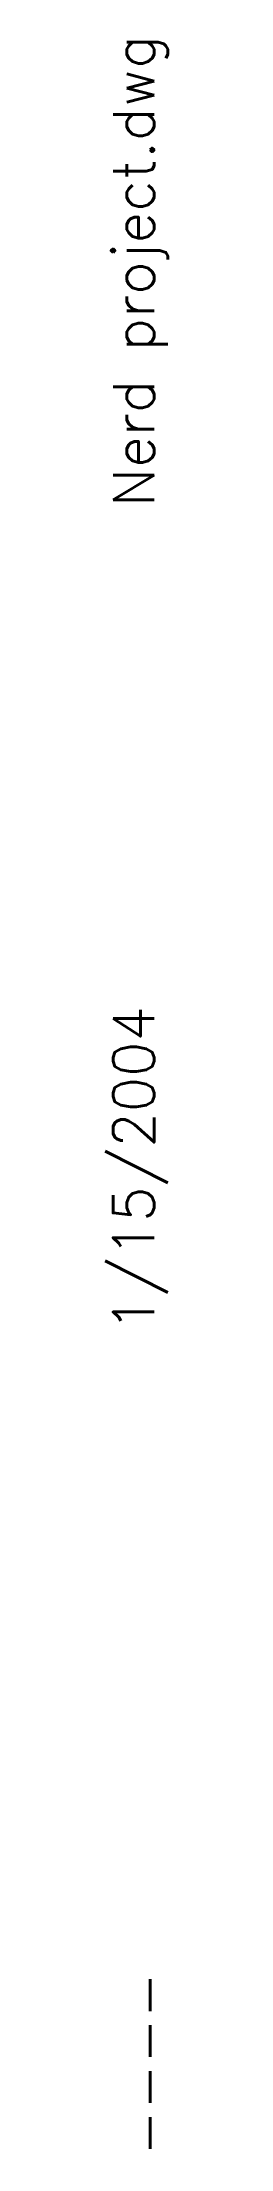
# Paper-space layout 'Arch D' of a CAD drawing. Header units: inches. Extents: x -0.28 to -0.05, y 0.03 to 7.69.
import ezdxf

# ---------------------------------------------------------------- set-up
doc = ezdxf.new("R2010")
doc.units = ezdxf.units.IN
doc.header["$MEASUREMENT"] = 0
doc.layers.add('Title Block', color=7, linetype='Continuous')
doc.styles.add('Roman', font='romans')

psp = doc.layouts.new('Arch D')

# ---------------------------------------------------------------- texts
at = {"layer": 'Title Block', "color": 0, "char_height": 0.15, "attachment_point": 7, "rotation": 90, "style": 'Roman'}
for s, insert, width in [('Nerd project.dwg', (-0.05, 6), 5.93), ('1/15/2004', (-0.05, 3), 2.575146), ('----', (-0.05, 0), 2.730055)]:
    psp.add_mtext(s, dxfattribs=dict(at, insert=insert, width=width))

doc.saveas('drawing.dxf')
